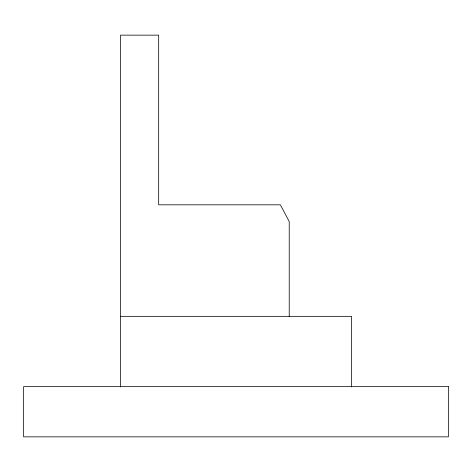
<?xml version="1.0" encoding="UTF-8"?>
<svg xmlns="http://www.w3.org/2000/svg" width="472" height="472" viewBox="0 0 472 472"><rect width="100%" height="100%" fill="white"/><g stroke="black" fill="none" stroke-linecap="round" stroke-linejoin="round"><path stroke-width="0.71" d="M120.513 316.34L351.487 316.34L351.487 386.957M289.224 316.671L289.224 221.551L280.362 204.818L158.675 204.818L158.675 35.146L120.513 35.146L120.513 386.957M448.4 386.639L23.6 386.639L23.6 436.854L448.4 436.854L448.4 386.639"/></g></svg>
